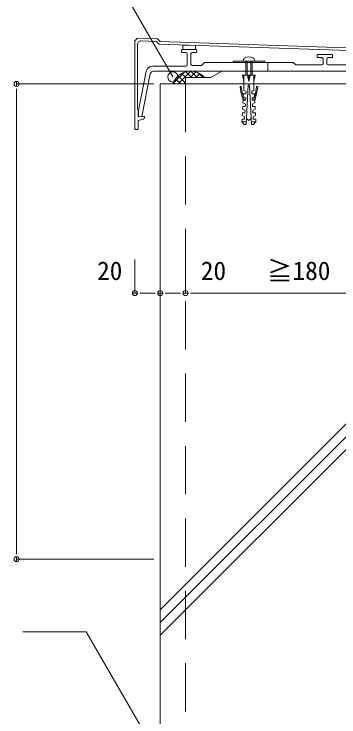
# Model space of a CAD drawing. Units: millimetres, scale not verified. Extents: x -1380 to 1380, y -955 to 955.
# Drawn here: x -715 to -459, y -310 to 245 of the extents above; entities that cross this region are included whole.
import ezdxf
from ezdxf.enums import TextEntityAlignment as Align

# ---------------------------------------------------------------- set-up
doc = ezdxf.new("R2010")
doc.units = ezdxf.units.MM
doc.header["$LTSCALE"] = 3
doc.linetypes.add('USER2', pattern=[19.05, 12.7, -6.35])
for name, color, linetype, lineweight in [('0-0_0', 7, 'Continuous', 9), ('0-1_HATCH', 9, 'Continuous', 18), ('0-3_KUTAI', 3, 'Continuous', 18), ('0-4_BOUSUI', 1, 'Continuous', 18), ('0-5_MOJI', 7, 'Continuous', 18), ('0-6_KASAGI', 150, 'Continuous', 18), ('0-7_sunpo', 7, 'Continuous', 18), ('0-8_KANAMONO_SCREW', 4, 'Continuous', 18)]:
    doc.layers.add(name, color=color, linetype=linetype, lineweight=lineweight)
doc.styles.add('ＭＳ ゴシック', font='')
doc.styles.get('ＭＳ ゴシック').set_extended_font_data('MS Gothic')

# ---------------------------------------------------------------- blocks, each defined once
blk = doc.blocks.new('_DOT')
at = {"layer": '0-0_0'}
for p, q in [((-0.5, 0), (-1, 0)), ((0.25, 0), (-0.25, 0))]:
    blk.add_line(p, q, dxfattribs=at)
blk.add_circle((0, 0), 0.25, dxfattribs=at)

msp = doc.modelspace()

# ---------------------------------------------------------------- linework, layer by layer
at = {"layer": '0-1_HATCH'}
for p, q in [((-585.84, 190), (-575.798, 200.042)), ((-570.875, 195), (-575.918, 200.043)), ((-589.822, 190.508), (-581.216, 199.114)), ((-580.001, 190.656), (-585.749, 196.404)), ((-579.855, 195), (-583.105, 198.251)), ((-575.365, 195), (-579.901, 199.537)), ((-576.35, 195), (-571.909, 199.441)), ((-571.86, 195), (-568.765, 198.095)), ((-566.384, 195), (-570.203, 198.818)), ((-567.369, 195), (-566.171, 196.199)), ((-588.325, 190), (-589.537, 191.212)), ((-583.835, 190), (-587.898, 194.063)), ((-581.35, 190), (-580.001, 191.349)), ((-600.001, -225), (-400.001, -25)), ((-600.001, -235), (-400.001, -35)), ((-600.001, -245), (-400.001, -45))]:
    msp.add_line(p, q, dxfattribs=at)
at = {"layer": '0-3_KUTAI', "linetype": 'USER2'}
msp.add_line((-580.001, 190), (-580.001, -660), dxfattribs=at)
at = {"layer": '0-3_KUTAI'}
msp.add_lwpolyline([(-420.001, 190), (-600.001, 190), (-600.001, -660)], dxfattribs=at)
at = {"layer": '0-4_BOUSUI'}
for points in [[(-580.001, 190), (-580.001, 195), (-560.001, 195), (-551.341, 200)], [(-346.362, -300), (-390.001, -256.36), (-390.001, 174.142), (-415.859, 200), (-551.341, 200)]]:
    msp.add_lwpolyline(points, dxfattribs=at)
msp.add_arc((-576.075, 185.367), 14.677, 41.0209, 161.59896, dxfattribs=at)
at = {"layer": '0-5_MOJI'}
for points in [[(-709.053, 314.956), (-659.053, 314.956), (-590.066, 195.467)], [(-708.349, -242.253), (-658.349, -242.253), (-588.741, -362.817)]]:
    msp.add_lwpolyline(points, dxfattribs=at)
msp.add_circle((-590.066, 195.467), 4, dxfattribs=at)
at = {"layer": '0-6_KASAGI'}
for p, q in [((-583.201, 215.2), (-583.201, 216.7)), ((-582.701, 217.2), (-571.701, 217.2)), ((-571.201, 216.7), (-571.201, 215.2)), ((-579.701, 214.7), (-582.701, 214.7)), ((-578.701, 205), (-578.701, 213.7)), ((-575.701, 213.7), (-575.701, 205.5)), ((-571.701, 214.7), (-574.701, 214.7)), ((-476.001, 211.2), (-476.001, 212.7)), ((-475.501, 213.2), (-464.501, 213.2)), ((-464.001, 212.7), (-464.001, 211.2)), ((-515.001, 200), (-515.001, 207)), ((-472.501, 210.7), (-475.501, 210.7)), ((-471.501, 206), (-471.501, 209.7)), ((-468.501, 209.7), (-468.501, 206)), ((-464.501, 210.7), (-467.501, 210.7)), ((-606.102, 204), (-579.701, 204)), ((-334.62, 200), (-605.382, 200)), ((-616.866, 164.038), (-612.936, 164.312)), ((-612.401, 163.814), (-612.401, 163.499)), ((-617.901, 154), (-619.501, 154))]:
    msp.add_line(p, q, dxfattribs=at)
for points in [[(-620.001, 154.5), (-620.001, 224), (-618.001, 226), (-602.139, 225.471), (-600.001, 223.333), (-322.07, 214.069), (-320.001, 212), (-320.001, 154.5)], [(-324.901, 212.162), (-600.857, 221.361), (-602.995, 223.499), (-614.901, 223.896)], [(-618.001, 220.897), (-618.001, 170.039), (-617.401, 169), (-617.401, 164.536)], [(-574.701, 204.5), (-567.501, 204.5), (-565.001, 207), (-495.001, 207), (-493.001, 205), (-472.501, 205)], [(-467.501, 205), (-447.001, 205), (-445.001, 207), (-375.001, 207), (-372.501, 204.5), (-365.301, 204.5)], [(-617.201, 164.536), (-617.201, 169), (-611.005, 199.981)], [(-607.834, 197.99), (-614.596, 164.182), (-616.666, 164.038)], [(-613.51, 162.05), (-617.401, 161), (-617.401, 154.5)]]:
    msp.add_lwpolyline(points, dxfattribs=at)
msp.add_lwpolyline([(-582.201, 220.539), (-582.201, 217.2), (-572.201, 217.2), (-572.201, 220.206)], close=True, dxfattribs=at)
for centre, radius, start, end in [((-615.001, 220.897), 3, 88.09085, 180), ((-582.701, 216.7), 0.5, 90, 180), ((-571.701, 216.7), 0.5, 0, 90), ((-582.701, 215.2), 0.5, 180, 270), ((-579.701, 213.7), 1, 0, 90), ((-574.701, 213.7), 1, 90, 180), ((-571.701, 215.2), 0.5, 270, 0), ((-475.501, 212.7), 0.5, 90, 180), ((-475.501, 211.2), 0.5, 180, 270), ((-464.501, 212.7), 0.5, 0, 90), ((-464.501, 211.2), 0.5, 270, 0), ((-574.701, 205.5), 1, 180, 270), ((-472.501, 209.7), 1, 360, 90), ((-472.501, 206), 1, 270, 0), ((-467.501, 209.7), 1, 90, 180), ((-467.501, 206), 1, 180, 270), ((-606.102, 199), 5, 90, 168.69007), ((-605.382, 197.5), 2.5, 90, 168.69007), ((-579.701, 205), 1, 270, 360), ((-616.901, 164.536), 0.5, 180, 274), ((-616.701, 164.536), 0.5, 180, 274), ((-613.901, 163.499), 1.5, 285.10567, 0), ((-612.901, 163.814), 0.5, 0, 94), ((-619.501, 154.5), 0.5, 180, 270), ((-617.901, 154.5), 0.5, 270, 0)]:
    msp.add_arc(centre, radius, start, end, dxfattribs=at)
at = {"layer": '0-7_sunpo'}
for p, q in [((-605.001, 190), (-713.356, 190)), ((-713.356, -177), (-713.356, 182)), ((-620.001, 51.347), (-620.001, 24.959)), ((-600.001, 51.347), (-600.001, 24.959)), ((-600.001, 51.347), (-600.001, 24.959)), ((-580.001, 47.237), (-580.001, 24.959)), ((-580.001, 47.237), (-580.001, 24.959)), ((-612.001, 24.959), (-608.001, 24.959)), ((-592.001, 24.959), (-588.001, 24.959)), ((-572.001, 24.959), (-408.001, 24.959)), ((-605.001, -185), (-713.356, -185))]:
    msp.add_line(p, q, dxfattribs=at)
at = {"layer": '0-8_KANAMONO_SCREW'}
for p, q in [((-532.493, 207.991), (-532.493, 196.935)), ((-531.493, 207.991), (-531.493, 196.935)), ((-528.493, 207.991), (-528.493, 196.935)), ((-527.493, 207.991), (-527.493, 196.935)), ((-534.001, 191.935), (-534.001, 196.935)), ((-531.001, 196.935), (-530.001, 191.935)), ((-530.001, 191.935), (-530.001, 196.935)), ((-529.001, 196.935), (-530.001, 191.935)), ((-526.001, 191.935), (-526.001, 196.935)), ((-535.514, 160.158), (-532.019, 159.975)), ((-524.488, 160.158), (-527.984, 159.975))]:
    msp.add_line(p, q, dxfattribs=at)
msp.add_lwpolyline([(-542.501, 208), (-517.501, 208), (-517.501, 207), (-542.501, 207)], close=True, dxfattribs=at)
for points in [[(-535.253, 165.151), (-533.308, 164.048), (-533.412, 162.051), (-535.41, 162.155), (-535.514, 160.158), (-533.622, 158.056), (-532.124, 157.978), (-530.501, 188.935), (-530.001, 188.935), (-529.501, 188.935), (-527.879, 157.978), (-526.381, 158.056), (-524.488, 160.158), (-524.593, 162.155), (-526.59, 162.051), (-526.695, 164.048), (-524.75, 165.151), (-524.855, 167.148), (-526.852, 167.044), (-526.957, 169.041), (-525.012, 170.144), (-525.116, 172.142), (-527.114, 172.037), (-527.218, 174.034), (-525.273, 175.137), (-525.378, 177.135), (-527.375, 177.03), (-527.48, 179.027), (-525.535, 180.131), (-525.64, 182.128), (-527.637, 182.023), (-527.742, 184.02), (-526.001, 184.935), (-526.001, 188.935), (-526.001, 191.935), (-525.001, 196.935), (-530.001, 196.935), (-535.001, 196.935), (-534.001, 191.935), (-534.001, 188.935)], [(-534.001, 188.935), (-534.001, 184.935), (-532.261, 184.02), (-532.366, 182.023), (-534.363, 182.128), (-534.467, 180.131), (-532.523, 179.027), (-532.627, 177.03), (-534.624, 177.135), (-534.729, 175.137), (-532.784, 174.034), (-532.889, 172.037), (-534.886, 172.142), (-534.991, 170.144), (-533.046, 169.041), (-533.151, 167.044), (-535.148, 167.148), (-535.253, 165.151)], [(-534.624, 177.135), (-536.121, 182.135), (-537.012, 187.477)], [(-536.025, 187.642), (-535.107, 182.135), (-533.562, 177.079)], [(-523.977, 187.642), (-524.895, 182.135), (-526.441, 177.079)], [(-525.378, 177.135), (-523.881, 182.135), (-522.991, 187.477)], [(-528.132, 162.805), (-530.001, 160.994), (-531.871, 162.805)]]:
    msp.add_lwpolyline(points, dxfattribs=at)
for centre, radius, start, end in [((-530.001, 206), 5.4, 51.3178, 128.6822), ((-531.504, 207.871), 3, 128.61458, 177.54109), ((-528.498, 207.871), 3, 2.45891, 51.38542), ((-536.518, 187.559), 0.5, 9.46232, 189.46231), ((-523.484, 187.559), 0.5, 350.53769, 170.53768)]:
    msp.add_arc(centre, radius, start, end, dxfattribs=at)

# ---------------------------------------------------------------- block references
at = {"layer": '0-7_sunpo', "xscale": 8, "yscale": 8}
for p, rotation in [((-713.356, 190), 90), ((-620.001, 24.959), 180), ((-600.001, 24.959), 180), ((-580.001, 24.959), 180), ((-713.356, -185), 270)]:
    msp.add_blockref('_DOT', p, dxfattribs=dict(at, rotation=rotation))
for p in [(-600.001, 24.959), (-580.001, 24.959)]:
    msp.add_blockref('_DOT', p, dxfattribs=at)

# ---------------------------------------------------------------- texts
at = {"layer": '0-7_sunpo', "style": 'ＭＳ ゴシック'}
for s, p in [('≧180', (-515.52, 30.838)), ('20', (-649.813, 30.838)), ('20', (-567.913, 30.838))]:
    msp.add_text(s, height=14.66, dxfattribs=at).set_placement(p, align=Align.BOTTOM_LEFT)

doc.saveas('drawing.dxf')
